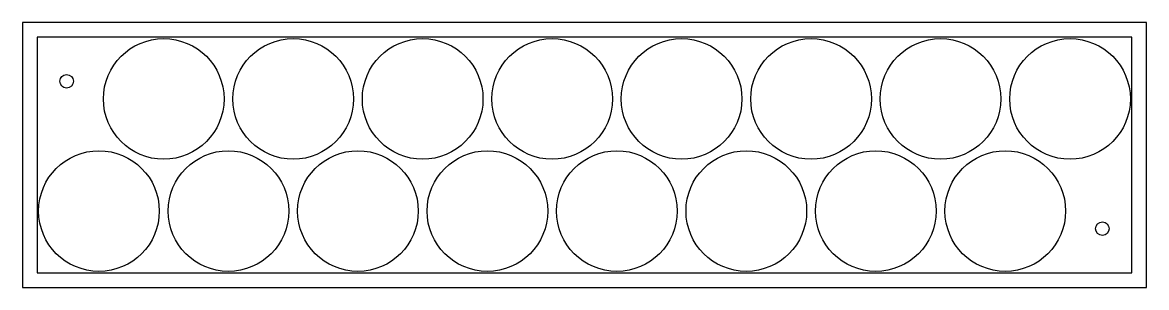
# Model space of a CAD drawing. Header units: millimetres. Extents: x -5 to 377, y -5 to 85.
import ezdxf

# ---------------------------------------------------------------- set-up
doc = ezdxf.new("R2010")
doc.units = ezdxf.units.MM
doc.layers.get('0').update_dxf_attribs({"linetype": 'CONTINUOUS'})

msp = doc.modelspace()

# ---------------------------------------------------------------- linework, layer by layer
for points in [[(-5, -5), (377, -5), (377, 85.11), (-5, 85.11)], [(0, 80.11), (0, 0), (372, 0), (372, 80.11)]]:
    msp.add_lwpolyline(points, close=True)
for centre, radius in [((43, 59.11), 20.5), ((87, 59.11), 20.5), ((131, 59.11), 20.5), ((175, 59.11), 20.5), ((219, 59.11), 20.5), ((263, 59.11), 20.5), ((307, 59.11), 20.5), ((351, 59.11), 20.5), ((10, 65.11), 2.3), ((21, 21), 20.5), ((65, 21), 20.5), ((109, 21), 20.5), ((153, 21), 20.5), ((197, 21), 20.5), ((241, 21), 20.5), ((285, 21), 20.5), ((329, 21), 20.5), ((362, 15), 2.3)]:
    msp.add_circle(centre, radius)

doc.saveas('drawing.dxf')
